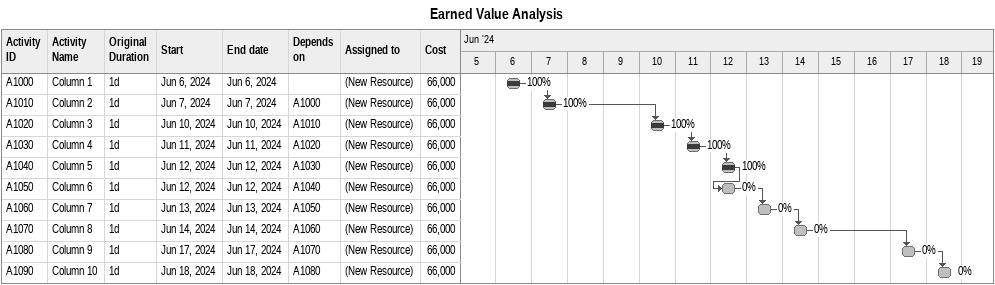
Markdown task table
Earned Value Analysis

| ID | Task | Original duration | Start | Finish | Predecessors | Resources | % complete | Cost |
|---|---|---|---|---|---|---|---|---|
| A1000 | Column 1 | 1d | 2024-06-06 | 2024-06-06 |  | (New Resource) | 100 | 66000 |
| A1010 | Column 2 | 1d | 2024-06-07 | 2024-06-07 | A1000 | (New Resource) | 100 | 66000 |
| A1020 | Column 3 | 1d | 2024-06-10 | 2024-06-10 | A1010 | (New Resource) | 100 | 66000 |
| A1030 | Column 4 | 1d | 2024-06-11 | 2024-06-11 | A1020 | (New Resource) | 100 | 66000 |
| A1040 | Column 5 | 1d | 2024-06-12 | 2024-06-12 | A1030 | (New Resource) | 100 | 66000 |
| A1050 | Column 6 | 1d | 2024-06-12 | 2024-06-12 | A1040 | (New Resource) | 0 | 66000 |
| A1060 | Column 7 | 1d | 2024-06-13 | 2024-06-13 | A1050 | (New Resource) | 0 | 66000 |
| A1070 | Column 8 | 1d | 2024-06-14 | 2024-06-14 | A1060 | (New Resource) | 0 | 66000 |
| A1080 | Column 9 | 1d | 2024-06-17 | 2024-06-17 | A1070 | (New Resource) | 0 | 66000 |
| A1090 | Column 10 | 1d | 2024-06-18 | 2024-06-18 | A1080 | (New Resource) | 0 | 66000 |
